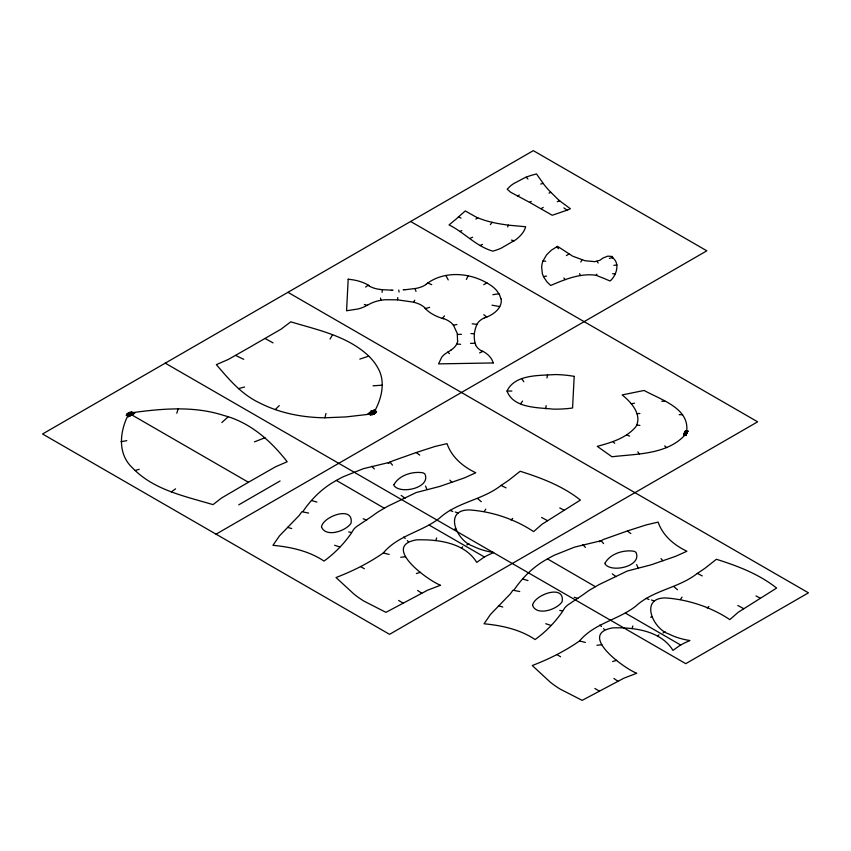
<?xml version="1.0" encoding="UTF-8"?>
<svg xmlns="http://www.w3.org/2000/svg" width="851" height="851" viewBox="0 0 851 851"><rect width="100%" height="100%" fill="white"/><g stroke="black" fill="none" stroke-linecap="round" stroke-linejoin="round"><path stroke-width="1.28" d="M348.197 279.149L346.57 310.764L358.111 308.956A33.263 19.201 0 0 0 363.451 307.179L367.483 305.211M574.191 376.376L572.563 407.991A71.027 41.008 0 0 1 553.363 409.129C537.949 407.512 513.281 408.299 507.026 391.045C514.866 374.185 539.204 375.674 555.139 374.568A71.027 41.008 0 0 1 574.202 376.355M382.12 292.319L382.28 289.691L379.801 289.393M545.831 408.788L546.129 405.608M484.272 317.891A21.998 12.701 0 0 0 477.22 323.891C474.103 330.22 473.252 337.985 475.592 344.698M392.481 465.114L390.066 462.221L388.216 463.221L392.407 460.997L416.756 452.349L435.021 446.467L447.009 443.626C451.764 457.306 463.072 466.72 475.815 472.773L464.412 477.9L439.871 486.4L416.107 492.58L387.865 506.196L378.674 511.525A157.052 90.674 0 0 0 372.366 515.972L359.079 524.918A31.487 18.179 0 0 0 353.612 529.439L351.378 533.098C343.995 543.8 334.624 553.427 324.018 561.064C308.828 550.916 290.872 547.044 272.948 545.31L279.447 535.896L299.286 515.366L301.85 511.749L308.626 513.057M603.582 543.587L601.157 540.693L599.317 541.683L603.508 539.46L627.847 530.811L646.122 524.939L658.11 522.099C662.855 535.779 674.173 545.193 686.917 551.235L675.503 556.363L650.972 564.873L627.198 571.053L598.966 584.669L589.775 589.988A157.052 90.674 0 0 0 583.467 594.445L570.181 603.391A31.487 18.179 0 0 0 564.713 607.901L562.468 611.571C555.097 622.262 545.725 631.889 535.109 639.537C519.918 629.389 501.973 625.506 484.049 623.783L490.548 614.358L510.387 593.828L512.951 590.211L519.716 591.519M367.653 305.115L370.419 303.605A28.679 16.552 0 0 1 385.397 299.722L397.491 299.839L397.821 297.563M248.428 482.262L221.568 497.995L213.005 504.643C184.901 496.176 153.637 490.07 132.575 467.954C116.991 453.626 119.81 430.872 128.724 413.894L128.086 416.809L129.256 413.575L128.427 416.713L128.629 413.352L129.033 416.469L128.554 413.246L127.831 415.128L131.862 414.926L248.428 482.262L275.671 466.72L287.17 461.753C270.82 440.744 250.003 422.256 223.6 415.405C193.22 405.533 160.882 408.725 129.852 413.001L134.969 412.926L128.799 412.948L134.043 413.597L128.544 413.033L133.788 413.756L128.299 413.118L133.511 413.905L127.99 413.278L133.235 414.054L127.703 413.448L132.969 414.214L127.352 413.724L132.713 414.352L127.086 413.916L132.448 414.511L126.735 414.277L132.203 414.671L126.118 415.214L131.756 415.011L132.011 411.778L131.458 415.139L131.065 411.937L131.182 415.267L130.277 412.15L130.905 415.426L129.841 412.32L130.65 415.575L129.341 412.522L130.384 415.724L129.118 412.671L130.129 415.873L128.788 412.863L129.607 416.182L128.512 413.139L129.32 416.341L128.554 413.246M546.948 377.94L547.597 374.653M457.615 341.464L457.242 333.401L453.583 325.465A24.062 13.893 0 0 0 443.86 318.689M368.27 413.65L373.802 413.458L374.27 410.15L374.185 413.575L373.685 410.405L374.174 413.692L368.068 413.831L373.802 413.458L374.61 410.033L372.504 413.192L374.951 409.959L370.376 411.49L375.248 410.086C382.035 397.119 385.684 380.737 377.599 367.451A95.663 55.23 0 0 0 370.355 357.728A97.386 56.219 0 0 0 363.834 351.793C342.836 334.943 315.923 329.486 290.797 321.816L281.117 329.135L253.864 344.857A157.446 90.897 0 0 1 248.322 348.07L228.483 359.367L216.356 364.643C228.802 379.184 241.429 394.279 259.13 402.683C279.394 413.118 302.275 417.533 324.944 417.788L325.944 413.48M176.806 413.235L178.189 408.735M435.786 540.534L436.659 537.97M632.006 628.549L632.878 625.985M507.707 226.962L508.377 225.121M543.076 260.789L542.608 262.076A59.219 34.189 0 0 0 541.661 267.033L542.3 273.362A54.602 31.519 0 0 0 543.778 277.149L547.108 282.043L550.661 285.489C564.915 279.383 580.159 273.075 595.86 275.224L604.944 278.788A21.211 12.244 0 0 0 607.093 279.766L610.114 280.99C616.443 275.639 620.624 262.789 612.092 257.428L612.901 258.225L612.337 256.491L607.752 256.151L602.944 258.044L599.87 260.289L594.721 261.661L585.02 260.736L572.691 256.194L557.522 246.322L551.32 250.215L546.629 254.8L543.076 260.789L545.714 261.31M466.401 279.436L468.061 275.894M580.829 262.023L581.893 259.927M330.071 339.06L332.581 334.677M413.554 302.201L414.756 300.19M302.956 511.483C311.253 499.218 322.029 488.495 335.007 481.219A122.363 70.644 0 0 1 343.666 476.56L363.473 468.656L390.066 462.221M514.057 589.956C522.354 577.691 533.12 566.968 546.108 559.681A122.363 70.644 0 0 1 554.756 555.033L574.574 547.119L601.157 540.693M596.136 275.405L596.945 274.192M484.23 511.451L485.815 509.121M680.449 599.466L682.045 597.125M520.652 403.672L522.578 401.076M490.357 224.579L492.208 222.313M461.519 548.172L462.678 546.799M657.749 636.186L658.908 634.803M424.585 307.807L427.245 310.434A42.71 24.658 0 0 0 439.18 317.317L442.243 318.38L444.499 315.923M458.529 216.824L465.306 210.952L475.252 216.579A37.508 21.658 0 0 0 479.634 218.569L484.432 220.228A74.026 42.741 0 0 0 489.559 221.675L493.091 222.526A89.238 51.528 0 0 0 498.526 223.632L504.1 224.547A103.545 59.783 0 0 0 509.813 225.292L525.663 226.738L524.897 228.993A45.124 26.051 0 0 1 523.142 232.217L522.408 233.248A49.06 28.328 0 0 1 519.823 236.206A57.677 33.295 0 0 1 515.557 239.865L501.111 248.205A52.06 30.062 0 0 1 494.633 250.619L492.878 251.141C476.156 246.428 464.38 232.472 449.062 224.909L454.796 220.132A64.027 36.965 0 0 0 456.53 218.76L458.529 216.824L461.029 218.143M275.245 409.565L279.256 405.608M511.015 520.004L512.664 518.419M707.234 608.008L708.894 606.423M221.834 422.543L228.121 416.83M383.28 552.98C398.023 535.322 421.841 531.918 439.414 518.238C456.966 502.005 482.432 500.165 501.09 485.4A295.691 170.711 0 0 0 508.941 480.113L520.184 471.263C541.47 477.985 562.724 486.038 580.403 500.058L542.013 524.259L533.588 531.609C514.929 519.078 491.867 511.515 469.422 509.93C442.871 509.621 456.732 541.076 472.699 546.012A49.709 28.7 0 0 0 481.411 549.618L484.432 550.533A54.007 31.179 0 0 0 493.676 552.512L487.474 555.373A78.015 45.039 0 0 0 483.06 557.884L476.741 562.383C464.55 542.608 437.839 539.247 416.628 539.853C380.684 545.98 427.702 580.393 440.531 585.243L427.755 590.126L385.939 612.348L363.973 601.125A134.607 77.718 0 0 1 354.367 594.455L336.028 577.521C352.612 571.181 368.706 563.149 383.28 552.98L389.152 554.437M579.51 640.984C594.243 623.326 618.06 619.922 635.644 606.252C653.196 590.009 678.662 588.179 697.32 573.404A295.691 170.711 0 0 0 705.16 568.128L716.404 559.267C737.7 566 758.954 574.053 776.633 588.062L738.232 612.263L729.818 619.613C711.149 607.093 688.087 599.529 665.652 597.945C639.101 597.625 652.951 629.08 668.929 634.016A49.709 28.7 0 0 0 677.63 637.622L680.662 638.537A54.007 31.179 0 0 0 689.906 640.526L683.704 643.388A78.015 45.039 0 0 0 679.279 645.888L672.971 650.387C660.77 630.612 634.069 627.251 612.858 627.857C576.914 633.995 623.921 668.397 636.761 673.258L623.985 678.141L582.169 700.352L560.203 689.129A134.607 77.718 0 0 1 550.597 682.47L532.258 665.525C548.831 659.195 564.936 651.164 579.51 640.984L585.371 642.441M500.931 298.892L499.473 294.637L496.505 290.361A49.815 28.764 0 0 0 492.016 286.202C473.337 272.735 444.85 269.49 426.053 284.298M365.6 287.064L368.185 285.202L369.174 285.83M171.306 491.889L175.572 488.846M475.9 219.09L477.762 217.782M517.408 196.273L519.28 195.007M450.966 350.112L444.786 354.133A33.263 19.201 0 0 0 441.722 357.218L438.584 363.877L493.346 362.941M566.372 255.587L568.979 254.013M541.215 208.569L543.236 207.41M483.751 284.681L486.974 282.819M238.78 504.824L280.085 480.975M216.058 534.162L706.83 250.811L533.322 150.648L42.55 433.989L389.556 634.335L757.635 421.819L410.629 221.483M459.965 231.525L461.848 230.547M480.092 245.556L482.506 244.375M529.492 202.304L552.246 215.26L566.787 210.293A34.721 20.041 0 0 0 568.947 209.399L570.372 208.74L560.086 201.144A202.836 117.108 0 0 1 557.458 198.804L549.267 190.698A178.763 103.205 0 0 1 545.523 186.433A155.222 89.61 0 0 1 544.108 184.678L536.502 173.944L531.896 175.178A55.272 31.912 0 0 0 527.503 176.657A57.698 33.306 0 0 0 524.769 177.742L513.77 183.561A47.582 27.477 0 0 0 510.589 185.848L507.185 189.188L510.557 192.177L529.492 202.304L531.258 201.442M469.805 238.546L472.592 237.216M479.613 352.899L482.857 351.399L481.751 350.835M484.41 317.997L485.783 317.412M466.805 544.895L469.071 543.917M663.035 632.899L665.301 631.921M501.143 298.882A34.88 20.137 0 0 1 486.857 317.029L486.304 317.2M549.023 193.092L550.842 192.369M254.47 441.86L265.023 437.712M557.277 201.687L559.681 200.793M683.778 434.723L686.108 433.872L683.81 434.882L686.459 435.169L683.874 435.031L685.842 434.074C667.727 454.711 637.314 453.721 611.965 456.774L597.253 446.35C611.146 442.637 626.421 438.095 635.942 426.617C642.516 414.671 631.08 401.991 622.155 394.928L644.122 390.46C660.865 399.779 690.246 408.352 686.555 432.01L686.236 430.532L688.342 431.276L685.832 430.734L686.853 432.382L685.342 431.127L686.853 432.489L685.087 431.414L686.874 432.712L684.981 431.585L686.917 432.819L684.885 431.734L686.948 432.925L684.8 431.893L686.959 433.042L684.661 432.202L686.959 433.255L683.991 433.574L686.746 433.329L683.917 433.744L686.619 433.425L683.757 434.382L686.183 433.776M609.337 258.449L612.337 257.396L612.454 258.31L612.358 257.428M359.813 359.101L368.728 356.144M425.383 308.647L429.627 307.339M135.043 470.56L139.213 469.284M416.416 573.51L420.437 572.329M612.635 661.525L616.667 660.333M238.493 388.652L244.556 387.003M540.757 184.029L543.129 183.401M453.402 325.21L456.891 324.518M405.48 289.702L415.82 288.436A21.998 12.701 0 0 0 426.223 284.383M121.033 441.69L126.82 440.669M543.523 276.586L546.544 276.096M492.835 294.701L498.973 293.733M613.879 265.363L616.996 264.895M631.176 403.725L634.527 403.225M400.715 557.299L405.587 556.703M596.945 645.303L601.817 644.707M454.413 529.152L455.859 529.003M650.643 617.156L652.089 617.007M373.174 413.788L346.219 416.905L324.944 417.788M636.973 413.692L639.899 413.48M405.065 289.734L404.225 289.787M373.036 385.811L382.29 385.195M403.81 289.819L403.172 289.861M661.801 401.31L664.844 401.129M457.498 334.486L461.444 334.294M398.747 290.053L399.066 292.074M470.529 343.357L475.071 343.261M393.034 290.148L392.396 290.148M507.026 391.045L511.845 391.056M391.971 290.138L391.343 290.138M679.151 414.671L682.619 414.703M390.917 290.127L382.28 289.691M470.943 333.581L474.443 333.762M397.491 299.839L413.118 302.094A24.062 13.893 0 0 1 424.84 307.711M450.945 350.101A28.519 16.467 0 0 0 456.774 344.027L460.614 344.304M612.635 273.714L615.199 273.979M472.177 323.795L476.985 324.369M636.867 425.021L639.899 425.404M492.006 305.19L499.707 306.562M348.697 531.896L351.442 532.524M559.788 610.369L562.543 610.986M511.43 240.078L514.164 240.854M287.51 527.354L291.691 528.556M498.612 605.816L502.781 607.029M311.477 500.505L316.891 502.079M522.567 578.967L527.982 580.552M442.243 318.38L443.69 318.838M334.645 545.257L339.826 546.948M545.746 623.719L550.927 625.421M364.356 304.477L367.143 305.403M363.154 518.78L366.749 520.014M574.255 597.242L577.84 598.487M455.242 511.983L458.178 513.132M651.472 599.987L654.408 601.136M449.902 510.313L452.764 511.504M646.132 598.317L648.994 599.508M427.787 282.915L431.702 284.681M626.73 434.787L629.57 436.137M235.589 355.42L243.737 359.335M697.32 573.404L702.277 575.893M501.09 485.4L506.058 487.889M755.986 595.934L760.124 598.093M559.756 507.919L563.894 510.089M737.806 605.476L743.731 608.667M541.587 517.461L547.512 520.652M265.023 338.485L273.065 342.879M595.285 586.626L547.48 558.894M384.195 508.164L336.379 480.421M680.694 645.026L625.357 613.071M484.464 557.022L429.127 525.067M287.936 292.319L808.45 592.828L685.757 663.663L165.243 363.154M556.777 654.536L560.586 656.749M360.547 566.532L364.356 568.745M594.87 688.47L599.136 691.001M398.651 600.466L402.906 602.987M613.879 678.46L617.954 681.236M417.65 590.445L421.724 593.232M563.894 207.889L567.064 210.176M627.474 531.12L630.846 533.566M416.373 452.658L419.745 455.094M612.263 573.872L616.156 576.723M401.161 495.41L405.055 498.25M483.751 314.732L486.815 316.987M599.817 625.07L601.487 626.464M403.597 537.066L405.257 538.449M664.684 445.913L666.673 447.594M673.822 586.541L677.492 589.732M477.592 498.526L481.272 501.718M612.837 441.552L614.699 443.286M447.86 352.006L449.456 353.612M526.141 177.178L527.95 179.029M556.692 246.769L558.522 248.673M582.882 544.714L585.403 547.395M371.781 466.252L374.312 468.933M603.55 628.612L604.678 629.825M407.321 540.598L408.459 541.81M661.004 558.607L662.908 560.735M449.902 480.145L451.807 482.262M563.894 278L565.149 279.617M637.835 451.87L639.314 453.881M596.966 261.31L598.179 262.98M521.929 378.908L523.822 381.759M445.85 275.469L448.222 279.915M579.584 273.714L580.414 275.618M636.633 564.575L638.048 567.915M425.532 486.102L426.947 489.453M415.011 288.585L416.001 291.361M380.471 298.041L380.982 300.286M348.176 279.256A34.434 19.881 0 0 1 368.292 285.138M379.791 289.414A21.7 12.531 0 0 1 369.004 285.925M481.592 350.931A21.7 12.531 0 0 1 475.549 344.708M482.964 351.335A34.434 19.881 0 0 1 493.154 362.951M457.615 341.464A29.189 16.86 0 0 1 456.732 344.017M321.476 526.833C325.486 537.779 345.644 531.386 351.016 523.269C354.197 505.122 323.274 516.227 321.476 526.833M532.566 605.306C536.587 616.252 556.745 609.848 562.117 601.742C565.298 583.595 534.375 594.7 532.566 605.306M371.281 411.735L371.227 415.011L371.557 411.607L372.015 414.841L371.834 411.469L372.493 414.671L372.1 411.32L373.046 414.48L372.355 411.171L373.451 414.299L372.621 411.012L373.717 414.139L372.876 410.863L373.961 413.969L373.142 410.703L374.078 413.831L373.408 410.554L374.174 413.692L368.728 413.299L374.621 413.565L369.238 412.99L374.908 413.405L369.483 412.841L375.11 413.352L369.77 412.682L375.44 413.118L370.025 412.533L375.77 412.809L370.27 412.373L376.057 412.544L370.525 412.214L376.387 411.99L370.749 412.044L376.599 411.416L370.951 411.863L370.302 415.16L371.281 411.735M394.034 484.517L393.917 485.474C400.215 494.729 431.202 487.91 424.904 473.964A7.053 4.074 0 0 0 422.777 472.784C412.554 471.114 399.204 475.198 394.034 484.517M605.125 562.979L605.008 563.936C611.305 573.202 642.292 566.383 636.005 552.427A7.053 4.074 0 0 0 633.867 551.246C623.655 549.586 610.295 553.671 605.125 562.979M686.959 433.159L684.055 433.425L686.853 433.255L684.587 432.351L686.863 433.553L684.449 432.659L687.31 432.627L684.14 433.276L686.959 433.159M686.959 433.042L684.725 432.053L686.98 433.138M686.853 432.489L685.215 431.266L686.863 432.595"/></g></svg>
